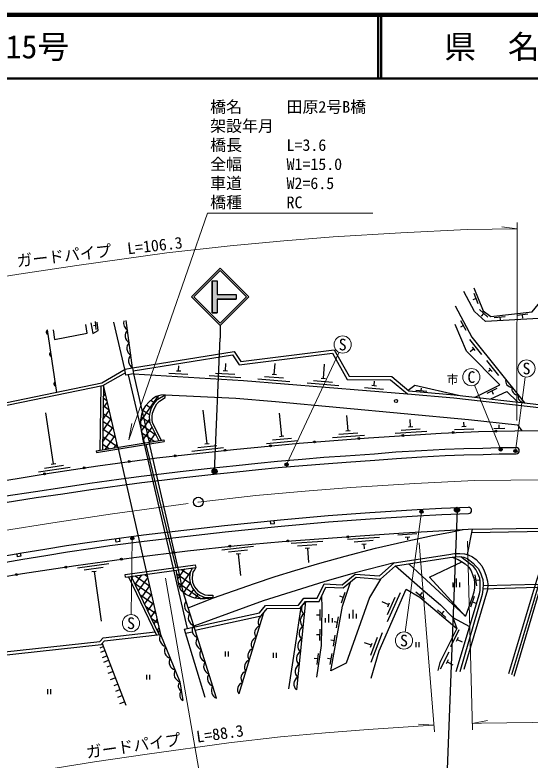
# Model space of a CAD drawing. Units: millimetres at full size, sheet at 1:1000; details may follow other scales. Extents: x 40000 to 680000, y 20000 to 380000.
# Drawn here: x 240690 to 321626, y 262935 to 380000 of the extents above; entities that cross this region are included whole.
import ezdxf
from ezdxf.enums import TextEntityAlignment as Align

# ---------------------------------------------------------------- set-up
doc = ezdxf.new("R2010")
doc.units = ezdxf.units.MM
doc.header["$LTSCALE"] = 1000
doc.linetypes.add('CHAIN', pattern=[18.5, 12, -1.5, 3.5, -1.5])
for name, color, linetype, lineweight in [('M-BGD', 7, 'Continuous', 25), ('M-BGD-HTXT', 7, 'Continuous', 13), ('M-BMK', 2, 'CHAIN', 13), ('M-BMK-SRVR', 3, 'Continuous', 25), ('M-STR-HTXT', 7, 'Continuous', 13), ('M-STR-STRC', 7, 'Continuous', 25), ('M-TTL', 2, 'Continuous', 140), ('M-TTL-LINE', 7, 'Continuous', 50)]:
    doc.layers.add(name, color=color, linetype=linetype, lineweight=lineweight)
doc.layers.add('M-BGD-EXST', color=7, linetype='Continuous')
doc.layers.add('M-TTL-TXT', color=7, linetype='Continuous')
doc.styles.add('ＭＳ ゴシック', font='')
doc.styles.get('ＭＳ ゴシック').set_extended_font_data('MS Gothic')
pattern_1 = [(55, (0, -0), (-819.152, 573.5764), []), (145, (0, -0), (-573.5764, -819.152), [])]

msp = doc.modelspace()

# ---------------------------------------------------------------- hatches: boundary and pattern name
at = {"layer": 'M-BGD'}
for points in [[(245821, 330463), (245913, 329844, -0.84072)], [(246336, 327002), (246428, 326383, -0.84072)], [(247030, 322336), (247122, 321717, -0.84072)]]:
    msp.add_hatch(color=256, dxfattribs=at).paths.add_polyline_path(points)
h = msp.add_hatch(dxfattribs=at)
h.set_pattern_fill('USER', color=256, style=0, pattern_type=2)
h.set_pattern_definition(pattern_1)
h.paths.add_polyline_path([(254459, 311698), (256851, 312087), (254596, 321839)])
h = msp.add_hatch(dxfattribs=at)
h.set_pattern_fill('USER', color=256, style=0, pattern_type=2)
h.set_pattern_definition(pattern_1)
h.paths.add_polyline_path([(261225, 318599), (260836, 317997), (260592, 317239), (260411, 316373), (260458, 315046), (260902, 312745), (263276, 313131), (261928, 315839), (261862, 316289), (261849, 316930), (261937, 317538), (262116, 318104), (262355, 318627), (262680, 319128), (263161, 319636), (264281, 320314), (263637, 320278), (262894, 320036), (262302, 319687), (261767, 319213)])
h = msp.add_hatch(dxfattribs=at)
h.set_pattern_fill('USER', color=256, style=0, pattern_type=2)
h.set_pattern_definition(pattern_1)
h.paths.add_polyline_path([(268144, 291535), (268193, 292129), (268287, 292569), (268530, 293034), (268587, 293133), (266033, 292777), (266500, 290289), (266767, 289623), (267569, 288965), (268460, 288520), (268939, 288396), (269809, 288286), (270594, 288282), (271801, 288377), (271802, 288455), (270974, 288461), (270410, 288531), (269707, 288838), (269132, 289240), (268581, 289932), (268202, 290778)])
h = msp.add_hatch(dxfattribs=at)
h.set_pattern_fill('USER', color=256, style=0, pattern_type=2)
h.set_pattern_definition(pattern_1)
h.paths.add_polyline_path([(263379, 282632), (263588, 282655), (261423, 292136), (258937, 291790)])
at = {"layer": 'M-STR-STRC'}
for points in [[(275444, 335329), (275444, 336079), (272444, 336079), (272444, 338204), (271694, 338204), (271694, 333204), (272444, 333204), (272444, 335329)], [(317223, 311855, -1), (316784, 311615, -1)], [(319546, 311611, -1), (319107, 311372, -1)], [(283586, 309485, -1), (283147, 309246, -1)], [(271728, 308065, -1), (272403, 308495, -1)], [(304779, 302074, -1), (304340, 301835, -1)], [(309807, 302037, -1), (310482, 302467, -1)], [(259354, 297889, -1), (258915, 297650, -1)]]:
    msp.add_hatch(color=256, dxfattribs=at).paths.add_polyline_path(points)

# ---------------------------------------------------------------- linework, layer by layer
at = {"layer": 'M-BGD'}
for p, q in [((313491, 334625), (312842, 336250)), ((313166, 335438), (312644, 335229)), ((314962, 332499), (313685, 333696)), ((314324, 333097), (313939, 332687)), ((317734, 332587), (315994, 332397)), ((316864, 332492), (316906, 332108)), ((321269, 332973), (319530, 332783)), ((320400, 332878), (320456, 332364)), ((253476, 330598), (253330, 331814)), ((257977, 324361), (256252, 331706)), ((259173, 324562), (258189, 331973)), ((311586, 330420), (310763, 331965)), ((247277, 320677), (245814, 330511)), ((245913, 329844), (245821, 330463)), ((253403, 331206), (253012, 331158)), ((311175, 331192), (310678, 330928)), ((314065, 326661), (312183, 328997)), ((312993, 327274), (312554, 327819)), ((246428, 326383), (246336, 327002)), ((312773, 327547), (312200, 327085)), ((316731, 323351), (314849, 325687)), ((257989, 324285), (254347, 322138)), ((266412, 324081), (266459, 324881)), ((273751, 324098), (273817, 325221)), ((281441, 323532), (281580, 325214)), ((289151, 322895), (289336, 325137)), ((315659, 323964), (315220, 324509)), ((258078, 323756), (254428, 321746)), ((258510, 323478), (261008, 312762)), ((259304, 323599), (261800, 312891)), ((264888, 323720), (267883, 323543)), ((266063, 324101), (266761, 324060)), ((271202, 323347), (276193, 323052)), ((272227, 323737), (275222, 323561)), ((273401, 324119), (274100, 324078)), ((279909, 323208), (282898, 322960)), ((281092, 323561), (281789, 323504)), ((315440, 324237), (315117, 323977)), ((247122, 321717), (247030, 322336)), ((278875, 322841), (283858, 322429)), ((286585, 322204), (291568, 321792)), ((287619, 322570), (290609, 322323)), ((288802, 322924), (289500, 322866)), ((297129, 321784), (297184, 322449)), ((254194, 321698), (254058, 311633)), ((295597, 321459), (298587, 321212)), ((296781, 321813), (297478, 321755)), ((303658, 321047), (305402, 320898)), ((304530, 320972), (304564, 321376)), ((316380, 321329), (314816, 320545)), ((315598, 320937), (315850, 320434)), ((246759, 309480), (245538, 317487)), ((270881, 312643), (270290, 317915)), ((282613, 313825), (282271, 317434)), ((293025, 314675), (292842, 317077)), ((302853, 315332), (302779, 316455)), ((301385, 314785), (304379, 314982)), ((302503, 315309), (303202, 315355)), ((309775, 314847), (312772, 314973)), ((310905, 315345), (311604, 315374)), ((311254, 315360), (311226, 316046)), ((315918, 315023), (317668, 315056)), ((316793, 315039), (316783, 315602)), ((282265, 313792), (282962, 313858)), ((290600, 313587), (295586, 313967)), ((291563, 314112), (294555, 314340)), ((292676, 314648), (293374, 314701)), ((300417, 314271), (305406, 314598)), ((253435, 311531), (264094, 313264)), ((253483, 311235), (264142, 312968)), ((267809, 283612), (261008, 312762)), ((266388, 292827), (261800, 312891)), ((264094, 313264), (264142, 312968)), ((270533, 312604), (271228, 312682)), ((280210, 312693), (285187, 313165)), ((281163, 313235), (284149, 313519)), ((253435, 311531), (253483, 311235)), ((256851, 312087), (261423, 292136)), ((261278, 312502), (265949, 293170)), ((268496, 311470), (273465, 312027)), ((269440, 312029), (272421, 312363)), ((245343, 308809), (248309, 309261)), ((246413, 309427), (247105, 309533)), ((244423, 308213), (249366, 308967)), ((312533, 299214), (311744, 295214)), ((297945, 297926), (292958, 297567)), ((296980, 297406), (293988, 297190)), ((303829, 298483), (300835, 298287)), ((302711, 297959), (302012, 297913)), ((302362, 297936), (302389, 297514)), ((278166, 296474), (273195, 295938)), ((289070, 297296), (284082, 296945)), ((288104, 296777), (285111, 296567)), ((286988, 296247), (286290, 296198)), ((286639, 296223), (286797, 293978)), ((295865, 296874), (295167, 296824)), ((295516, 296849), (295569, 296115)), ((277220, 295919), (274237, 295598)), ((276125, 295349), (275429, 295274)), ((275777, 295311), (276138, 291956)), ((255468, 293779), (250517, 293080)), ((254541, 293194), (251571, 292774)), ((258011, 292065), (269034, 293599)), ((258066, 291669), (269089, 293203)), ((267105, 289345), (266387, 292831)), ((269034, 293599), (269089, 293203)), ((302567, 293756), (311478, 285520)), ((253465, 292587), (252772, 292489)), ((253119, 292538), (254220, 284741)), ((258066, 291669), (258011, 292065)), ((258520, 291732), (262957, 282586)), ((258937, 291790), (263379, 282632)), ((261423, 292136), (263588, 282655)), ((312942, 292043), (313190, 290310)), ((309516, 290114), (309516, 290811)), ((310049, 290114), (310049, 291443)), ((310582, 290114), (310582, 290811)), ((313066, 291177), (313623, 291256)), ((314230, 290348), (322964, 290583)), ((272382, 272664), (267105, 289345)), ((292017, 287663), (292573, 289323)), ((299223, 284697), (301262, 289263)), ((303687, 289391), (305050, 288292)), ((304368, 288841), (304722, 289279)), ((314218, 289847), (322814, 290078)), ((271804, 288855), (271801, 288377)), ((292295, 288493), (291762, 288672)), ((299220, 285794), (300444, 288533)), ((312825, 288616), (312279, 286954)), ((286326, 287868), (284912, 273974)), ((299421, 287347), (298394, 287806)), ((299278, 287027), (299564, 287666)), ((312552, 287785), (313087, 287610)), ((279742, 286064), (275895, 273322)), ((288657, 285721), (288095, 285728)), ((288646, 284846), (288669, 286596)), ((290030, 284534), (290030, 285862)), ((293274, 285203), (293274, 285900)), ((293807, 285203), (293807, 286532)), ((294341, 285203), (294341, 285900)), ((307088, 286517), (308392, 285351)), ((307740, 285934), (308115, 286353)), ((289496, 284534), (289496, 285231)), ((290563, 284534), (290563, 285231)), ((291390, 284565), (290836, 284664)), ((291236, 283704), (291544, 285427)), ((309478, 285339), (312129, 283901)), ((267289, 283499), (270515, 272805)), ((288605, 281739), (288628, 283488)), ((310422, 283422), (309128, 280715)), ((267479, 282867), (268559, 283107)), ((288616, 282614), (288054, 282621)), ((290721, 280828), (291029, 282550)), ((296581, 279416), (297641, 282223)), ((296649, 278322), (298415, 282999)), ((310332, 282190), (310030, 281559)), ((254396, 281260), (258093, 271560)), ((290875, 281689), (290322, 281788)), ((296690, 280979), (295637, 281376)), ((296566, 280651), (296814, 281306)), ((303701, 281482), (303701, 280700)), ((304167, 281482), (304167, 280700)), ((310181, 281874), (310956, 281504)), ((254069, 280589), (254578, 280783)), ((254184, 279912), (254818, 280153)), ((273720, 280014), (273720, 279231)), ((274187, 280014), (274187, 279231)), ((308869, 279913), (307508, 277240)), ((254463, 279050), (255140, 279308)), ((281276, 279762), (281276, 278979)), ((281742, 279762), (281742, 278979)), ((288281, 278835), (287725, 278917)), ((288154, 277970), (288408, 279701)), ((290358, 278795), (289804, 278894)), ((290204, 277933), (290512, 279656)), ((308749, 278684), (308431, 278060)), ((254669, 278330), (255406, 278611)), ((255180, 277562), (255726, 277770)), ((308590, 278372), (309509, 277904)), ((255355, 276593), (256071, 276866)), ((261344, 276355), (261344, 275573)), ((261811, 276355), (261811, 275573)), ((255728, 275572), (256458, 275850)), ((245797, 274084), (245797, 273301)), ((246263, 274084), (246263, 273301)), ((256277, 274655), (256833, 274867)), ((256553, 273785), (257157, 274015)), ((256850, 272818), (257517, 273072)), ((257168, 271811), (257892, 272087))]:
    msp.add_line(p, q, dxfattribs=at)
for points in [[(340294, 319819), (338525, 324443), (331215, 330769), (326662, 332530), (314611, 331844), (312886, 333407), (311225, 336553)], [(312805, 337101), (314240, 333507), (315450, 332621), (321948, 333330), (324963, 337084)], [(309851, 334275), (312472, 329356), (320758, 319069)], [(246697, 330525), (246934, 329001), (252018, 329995), (251837, 331349)], [(252640, 331609), (252916, 329931), (253781, 330424), (253623, 331733)], [(312996, 319949), (316887, 321897), (311661, 327160), (309849, 331390)], [(259173, 324562), (275132, 327142), (276190, 325562), (290835, 327406), (293189, 323228), (299902, 323184), (302574, 320932), (309680, 320325), (323454, 318763), (325841, 318758), (340294, 319819), (341437, 318770), (353220, 318993), (353917, 318230), (363703, 318998), (364966, 317484), (386534, 315340), (401521, 313504), (418949, 310677), (422005, 310592)], [(259253, 324068), (274895, 326597), (275946, 325027), (290565, 326868), (292896, 322730), (299718, 322685), (302373, 320447), (309631, 319828), (323450, 318264), (325859, 318257), (340115, 319304), (341246, 318266), (353003, 318489), (353713, 317712), (363485, 318479), (364713, 317007), (386479, 314843), (401451, 313009), (418902, 310178), (421966, 310093)], [(259304, 323599), (276616, 322577), (302373, 320447)], [(254347, 322138), (221392, 315329), (216245, 318433)], [(254428, 321746), (221320, 314906), (216038, 318090)], [(256851, 312087), (254596, 321839), (254459, 311698)], [(302466, 321023), (303529, 321853), (310380, 320246)], [(315480, 319668), (317992, 320843), (319660, 319194)], [(264281, 320314), (263637, 320278), (262894, 320036), (262302, 319687), (261767, 319213), (261225, 318599), (260836, 317997), (260592, 317239), (260411, 316373), (260458, 315046), (260902, 312745)], [(263276, 313131), (261928, 315839), (261862, 316289), (261849, 316930), (261937, 317538), (262116, 318104), (262355, 318627), (262680, 319128), (263161, 319636), (264281, 320314)], [(263690, 313198), (262315, 315960), (262261, 316322), (262249, 316905), (262328, 317449), (262490, 317960), (262707, 318434), (262995, 318879), (263422, 319330), (264281, 319918), (264281, 320314)], [(264281, 320314), (275423, 319784), (281628, 319276), (311968, 316455), (319638, 315619), (320303, 314669)], [(212634, 302181), (217738, 303124), (226660, 304717), (234971, 306173), (246054, 308007), (253707, 309173), (262984, 310400), (275030, 311749), (285340, 312727), (296244, 313558), (307677, 314308), (313516, 314554), (319238, 314661), (326020, 314717)], [(238977, 304383), (243901, 305151), (248058, 305761), (252451, 306424), (257034, 307048), (260510, 307532), (263664, 307911), (266665, 308261), (271363, 308782), (275438, 309233), (278857, 309585), (281944, 309901), (285830, 310225), (289224, 310499), (292649, 310728), (297169, 311072), (300554, 311335), (304568, 311569), (308251, 311776), (311211, 311886), (314222, 311955), (316734, 312024), (319433, 312039)], [(239140, 303396), (244051, 304162), (248205, 304772), (252593, 305434), (257170, 306057), (260639, 306540), (263781, 306918), (266778, 307267), (271473, 307788), (275544, 308238), (278959, 308590), (282036, 308906), (285912, 309228), (289297, 309502), (292720, 309731), (297246, 310075), (300622, 310337), (304625, 310570), (308297, 310777), (311241, 310887), (314247, 310956), (316751, 311024), (319438, 311039)], [(223110, 292449), (234005, 294130), (241789, 295484), (245372, 296062), (248774, 296623), (252434, 297177), (255480, 297611), (260891, 298331), (265842, 298923), (273624, 299809), (282410, 300687), (289893, 301373), (296443, 301833), (303860, 302282), (307687, 302530), (311927, 302663)], [(223262, 291460), (234167, 293143), (241954, 294498), (245533, 295075), (248930, 295635), (252580, 296187), (255616, 296621), (261016, 297339), (265958, 297929), (273730, 298814), (282506, 299692), (289974, 300376), (296508, 300835), (303923, 301284), (307735, 301531), (311958, 301663)], [(280803, 300527), (280845, 300036), (281487, 300088), (281436, 300590)], [(214703, 287803), (219063, 288381), (226981, 289732), (241894, 292226), (250269, 293499), (259358, 294783), (267789, 295809), (275633, 296653), (282688, 297298), (294952, 298161), (301755, 298661), (311917, 299205)], [(267891, 286860), (271915, 288421), (278311, 290702), (281554, 291794), (284680, 292715), (288599, 293877), (292555, 294983), (297332, 296212), (301947, 297257), (306317, 298205), (309104, 298764), (311114, 299162)], [(311917, 299205), (326984, 299431)], [(312434, 298713), (326987, 298931)], [(257069, 297823), (257152, 297251), (256576, 297157), (256497, 297747)], [(241525, 295438), (241608, 294983), (241117, 294884), (241035, 295353)], [(267289, 283499), (279095, 286069), (280062, 287226), (285247, 287290), (286080, 288368), (288156, 288368), (289257, 290601), (292106, 290479), (294161, 292166), (297946, 291868), (300271, 293900), (308868, 295255), (309736, 295365), (310589, 295400), (311318, 295318), (311923, 295171), (312581, 294874), (313176, 294444), (313638, 293929), (314024, 293434), (314423, 292651), (314662, 292009), (314915, 291061), (315011, 290515), (314933, 289657), (311221, 277166)], [(401254, 282322), (401892, 287097), (398727, 289765), (395772, 290070), (368339, 293341), (363591, 293009), (359657, 294034), (349797, 294558), (346665, 294117), (341145, 295092), (328677, 295141), (327797, 295127), (327091, 295045), (326400, 294889), (325735, 294685), (324954, 294385), (324239, 293893), (323709, 293307), (323227, 292633), (322889, 291924), (322616, 291167), (318242, 276472)], [(300271, 293900), (294120, 292338), (289207, 290946), (279711, 287940), (268812, 283950)], [(268999, 283360), (279369, 285617), (280298, 286729), (285494, 286793), (286326, 287868), (288467, 287868), (289561, 290087), (292276, 289971), (294323, 291652), (298116, 291354), (300491, 293429), (308939, 294760), (309778, 294866), (310571, 294899), (311230, 294824), (311714, 294619), (312157, 294310), (312682, 293876), (313096, 293418), (313468, 293014), (313831, 292365), (314014, 291902), (314188, 291326), (314234, 290551), (314215, 289727), (314121, 288947), (310601, 276826)], [(311488, 285511), (305831, 291698), (310907, 294093)], [(309358, 294813), (310315, 294449), (310842, 294131), (311424, 293791), (312006, 293248), (312368, 292677), (312637, 291936), (312823, 291353), (312903, 290728), (312891, 289980), (312792, 289330), (312501, 288461), (311478, 285520)], [(310003, 276842), (313679, 289049), (313779, 289602), (313798, 291018), (313725, 291504), (313437, 292241), (313116, 292879), (312729, 293324), (312122, 293843), (310752, 294879)], [(400793, 282646), (401360, 286891), (398522, 289283), (395717, 289573), (368327, 292839), (363545, 292505), (359581, 293537), (349560, 294037), (346828, 293636), (341250, 294485), (328657, 294394), (327832, 294374), (327169, 294316), (326557, 294223), (326010, 294079), (325289, 293705), (324652, 293322), (324139, 292903), (323691, 292304), (323344, 291711), (323091, 291011), (318721, 276329)], [(271801, 288377), (270594, 288282), (269809, 288286), (268939, 288396), (268460, 288520), (267569, 288965), (266767, 289623), (266500, 290289), (266033, 292777)], [(268587, 293133), (268530, 293034), (268287, 292569), (268193, 292129), (268144, 291535), (268202, 290778), (268581, 289932), (269132, 289240), (269707, 288838), (270410, 288531), (270974, 288461), (271802, 288455)], [(269089, 293203), (268881, 292841), (268667, 292432), (268590, 292070), (268545, 291534), (268596, 290878), (268926, 290142), (269408, 289534), (269903, 289189), (270517, 288921), (271000, 288861), (271804, 288855)], [(300491, 293429), (305165, 289371), (307538, 287304), (309478, 285339), (310125, 283625)], [(298116, 291354), (296413, 288498), (292745, 278160), (290317, 276969), (292133, 287124), (293395, 290890)], [(319104, 276098), (323373, 290395), (325113, 290246), (324035, 283149), (323834, 275671)], [(296645, 275795), (297913, 280077), (302170, 289807), (304297, 288509), (310125, 283625), (307467, 278266), (307140, 276988)], [(288144, 275971), (288875, 280945), (288953, 286816), (288922, 288790)], [(285630, 286968), (284734, 280995), (283675, 274139)], [(208859, 275589), (233278, 278121), (233744, 279384), (254015, 281585), (254535, 282162), (262725, 283063)], [(208869, 274970), (233640, 277656), (234106, 278920), (254259, 281109), (254779, 281686), (263588, 282655)], [(263588, 282655), (266618, 275252), (267077, 272271)]]:
    msp.add_lwpolyline(points, dxfattribs=at)
msp.add_lwpolyline([(257977, 324361), (259173, 324562), (259304, 323599), (258134, 323421)], close=True, dxfattribs=at)
for centre, radius in [((300569, 319353), 250), ((301637, 313910), 150), ((309533, 314385), 150), ((316244, 314603), 150), ((287752, 312910), 150), ((294714, 313440), 150), ((273712, 311601), 150), ((280831, 312299), 150), ((265863, 310722), 150), ((258632, 309824), 150), ((245361, 307892), 150), ((251594, 308851), 150), ((283554, 297359), 150), ((292987, 298023), 150), ((274471, 296528), 150), ((265682, 295553), 150), ((257411, 294508), 150), ((248705, 293262), 150), ((240963, 292070), 150)]:
    msp.add_circle(centre, radius, dxfattribs=at)
for centre, radius, start, end in [((258995, 331600), 1250, 165.25209, 240.69264), ((245921, 330162), 318, 108.35649, 268.57423), ((259258, 329617), 1250, 134.43244, 240.69264), ((259521, 327634), 1250, 134.43244, 240.69264), ((246436, 326700), 318, 108.35649, 268.57423), ((259785, 325652), 1250, 134.43244, 240.69264), ((247130, 322034), 318, 108.35649, 268.57423), ((318754, 322490), 974, 165.72327, 271.98347), ((319731, 321276), 974, 165.72327, 271.98347), ((320709, 320062), 974, 165.72327, 271.98347), ((319435, 311539), 500, 270.31939, 90.31939), ((311943, 302163), 500, 271.79175, 91.79175), ((268573, 287192), 1250, 144.42439, 250.6846), ((286610, 286694), 919, 110.1407, 238.23615), ((269176, 285285), 1250, 144.42439, 250.6846), ((280044, 284657), 1159, 110.06777, 216.32798), ((286772, 284842), 1250, 121.05832, 227.31853), ((269780, 283378), 1250, 144.42439, 250.6846), ((279508, 282882), 1159, 110.06777, 216.32798), ((286569, 282852), 1250, 121.05832, 227.31853), ((264661, 282014), 1250, 149.12747, 255.38767), ((270383, 281471), 1250, 144.42439, 250.6846), ((278972, 281107), 1159, 110.06777, 216.32798), ((286367, 280862), 1250, 121.05832, 227.31853), ((265418, 280163), 1250, 149.12747, 255.38767), ((270986, 279564), 1250, 144.42439, 250.6846), ((278436, 279332), 1159, 110.06777, 216.32798), ((286164, 278873), 1250, 121.05832, 227.31853), ((266176, 278312), 1250, 149.12747, 255.38767), ((277900, 277558), 1159, 110.06777, 216.32798), ((271589, 277658), 1250, 144.42439, 250.6846), ((285962, 276883), 1250, 121.05832, 227.31853), ((266933, 276461), 1250, 149.12747, 255.38767), ((272192, 275751), 1250, 144.42439, 250.6846), ((277364, 275783), 1159, 110.06777, 216.32798), ((267292, 274592), 942, 135.62086, 241.88107), ((285759, 274893), 1250, 121.05832, 227.31853), ((272796, 273844), 1250, 144.42439, 250.6846), ((276828, 274008), 1159, 110.06777, 216.32798), ((267521, 273102), 942, 135.62086, 241.88107)]:
    msp.add_arc(centre, radius, start, end, dxfattribs=at)
at = {"layer": 'M-BGD-HTXT'}
for p, q in [((283367, 309366), (291609, 326992)), ((319326, 311491), (320877, 323112)), ((317003, 311735), (312911, 321849)), ((304559, 301955), (301994, 283056)), ((259134, 297770), (258954, 285791))]:
    msp.add_line(p, q, dxfattribs=at)
for centre in [(292181, 328215), (321056, 324450), (312404, 323100), (258933, 284441), (301812, 281718)]:
    msp.add_circle(centre, 1350, dxfattribs=at)
at = {"layer": 'M-BMK'}
msp.add_lwpolyline([(69849, 272510), (169312, 288117), (225418, 296870), (236569, 298596), (247350, 300310), (256044, 301616), (269504, 303473), (278536, 304512), (286272, 305202), (293489, 305778), (303501, 306412), (312888, 306853), (325868, 306997)], dxfattribs=at)
at = {"layer": 'M-BMK-SRVR'}
msp.add_circle((269504, 303473), 750, dxfattribs=at)
at = {"layer": 'M-STR-HTXT'}
for p, q in [((258612, 313229), (270933, 348845)), ((270933, 348845), (296923, 348845)), ((319595, 346367), (317160, 346682)), ((319545, 316302), (319596, 347367)), ((258612, 313229), (259036, 315828)), ((311793, 297348), (312558, 267679)), ((306627, 267401), (304224, 297090)), ((264354, 291520), (270628, 255496)), ((306546, 268398), (304099, 268592)), ((312532, 268679), (314944, 269135))]:
    msp.add_line(p, q, dxfattribs=at)
for points in [[(209787, 334345), (219361, 335839), (230456, 337557), (241325, 339284), (250420, 340651), (264556, 342601), (274530, 343748), (282951, 344499), (290675, 345115), (301329, 345790), (311743, 346280), (319595, 346367)], [(222119, 257779), (231272, 259207), (242477, 260942), (253173, 262642), (261480, 263890), (274285, 265657), (282407, 266591), (289481, 267222), (296209, 267759), (305601, 268354), (306546, 268398)], [(312532, 268679), (313995, 268748), (325938, 268881), (334861, 268814), (346625, 268476), (357243, 267958), (366732, 267308), (375913, 266480), (387248, 265241), (397556, 263838), (406860, 262379), (416049, 260693), (427136, 258432), (460597, 250794), (559428, 228597)]]:
    msp.add_lwpolyline(points, dxfattribs=at)
at = {"layer": 'M-STR-STRC'}
for p, q in [((268445, 335705), (272945, 340205)), ((268799, 335705), (272945, 339851)), ((277445, 335704), (272945, 340205)), ((277092, 335704), (272945, 339851)), ((271694, 338204), (271694, 333204)), ((271694, 338204), (272444, 338204)), ((272444, 338204), (272444, 336079)), ((272444, 336079), (275444, 336079)), ((275444, 336079), (275444, 335329)), ((268445, 335705), (272945, 331204)), ((268799, 335705), (272945, 331557)), ((272444, 335329), (275444, 335329)), ((272444, 335329), (272444, 333204)), ((272945, 331557), (277092, 335704)), ((272945, 331204), (277445, 335704)), ((271694, 333204), (272444, 333204)), ((272945, 331204), (272945, 329204)), ((272065, 308280), (272945, 329204)), ((310144, 302252), (307672, 237234))]:
    msp.add_line(p, q, dxfattribs=at)
msp.add_lwpolyline([(271694, 338204), (272444, 338204), (272444, 336079), (275444, 336079), (275444, 335329), (272444, 335329), (272444, 333204), (271694, 333204)], close=True, dxfattribs=at)
for centre, radius in [((317003, 311735), 250), ((319326, 311491), 250), ((283367, 309366), 250), ((272065, 308280), 400), ((304559, 301955), 250), ((310144, 302252), 400), ((259134, 297770), 250)]:
    msp.add_circle(centre, radius, dxfattribs=at)
at = {"layer": 'M-TTL'}
msp.add_line((680000, 380000), (40000, 380000), dxfattribs=at)
at = {"layer": 'M-TTL-LINE'}
for p, q in [((297750, 380000), (297750, 370000)), ((298250, 380000), (298250, 370000)), ((40000, 370000), (680000, 370000))]:
    msp.add_line(p, q, dxfattribs=at)

# ---------------------------------------------------------------- texts
at = {"layer": 'M-BGD-EXST', "style": 'ＭＳ ゴシック'}
msp.add_text('市', height=1320, dxfattribs=at).set_placement((309455, 322746), align=Align.MIDDLE_CENTER)
at = {"layer": 'M-BGD-HTXT', "style": 'ＭＳ ゴシック'}
for s, p in [('S', (292181, 328215)), ('S', (321056, 324450)), ('C', (312404, 323100)), ('S', (258933, 284441)), ('S', (301812, 281718))]:
    msp.add_text(s, height=1833, dxfattribs=at).set_placement(p, align=Align.MIDDLE_CENTER)
at = {"layer": 'M-STR-HTXT', "style": 'ＭＳ ゴシック'}
for s, p in [('橋名', (271366, 364089)), ('田原2号B橋', (283366, 364089)), ('架設年月', (271366, 361089)), ('橋長', (271366, 358089)), ('L=3.6', (283366, 358089)), ('全幅', (271366, 355089)), ('W1=15.0', (283366, 355089)), ('車道', (271366, 352089)), ('W2=6.5', (283366, 352089)), ('橋種', (271366, 349089)), ('RC', (283366, 349089))]:
    msp.add_text(s, height=1833, dxfattribs=at).set_placement(p, align=Align.BOTTOM_LEFT)
msp.add_text('ガードパイプ\u3000L=106.3', height=1833, rotation=6.447, dxfattribs=at).set_placement((241110, 339869), align=Align.BOTTOM_LEFT)
msp.add_text('ガードパイプ\u3000L=88.3', height=1833, rotation=7.967, dxfattribs=at).set_placement((264437, 264428), align=Align.BOTTOM_CENTER)
at = {"layer": 'M-TTL-TXT', "style": 'ＭＳ ゴシック'}
msp.add_text('一般国道315号', height=3666, dxfattribs=at).set_placement((216734, 375000), align=Align.MIDDLE_LEFT)
msp.add_text('県\u3000名', height=3666, dxfattribs=at).set_placement((315625, 375000), align=Align.MIDDLE_CENTER)

doc.saveas('drawing.dxf')
